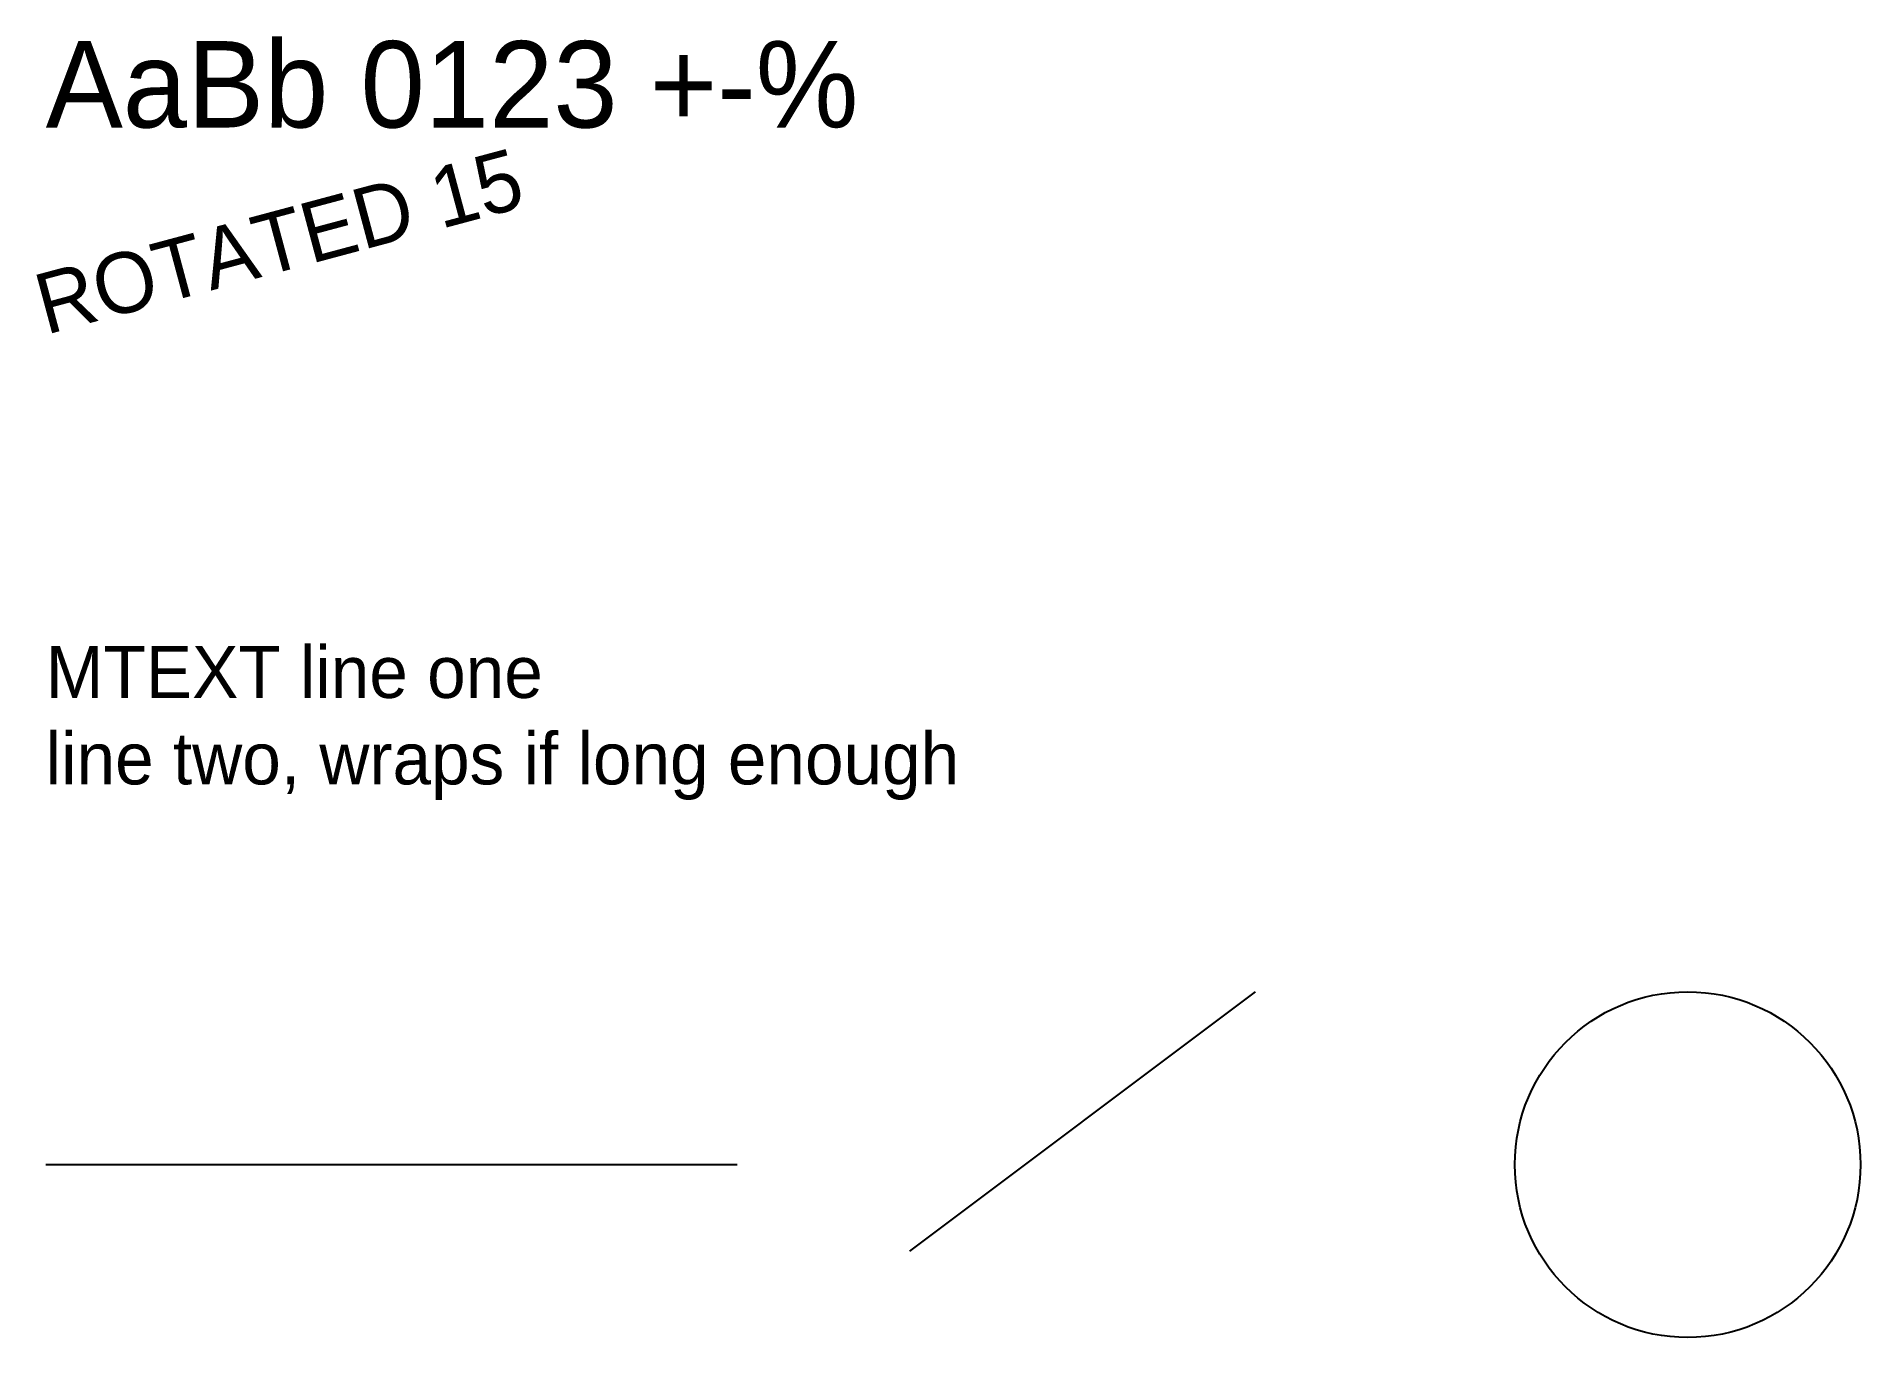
# Model space of a CAD drawing. Header units: millimetres. Extents: x -0.1 to 10.5, y -7 to 0.5.
import ezdxf

# ---------------------------------------------------------------- set-up
doc = ezdxf.new("R2010")
doc.units = ezdxf.units.MM
doc.layers.get('0').update_dxf_attribs({"linetype": 'CONTINUOUS'})
doc.styles.add('REF', font='txt')

msp = doc.modelspace()

# ---------------------------------------------------------------- linework, layer by layer
for p, q in [((5, -6.5), (7, -5)), ((0, -6), (4, -6))]:
    msp.add_line(p, q)
msp.add_circle((9.5, -6), 1)

# ---------------------------------------------------------------- texts
at = {"style": 'REF'}
msp.add_text('AaBb 0123 +-%', height=0.5, dxfattribs=at).set_placement((0, 0))
msp.add_text('ROTATED 15', height=0.35, rotation=15, dxfattribs=at).set_placement((0, -1.2))
at = {"insert": (0, -3), "char_height": 0.3, "width": 6, "attachment_point": 1, "style": 'REF'}
msp.add_mtext('MTEXT line one\\Pline two, wraps if long enough', dxfattribs=at)

doc.saveas('drawing.dxf')
